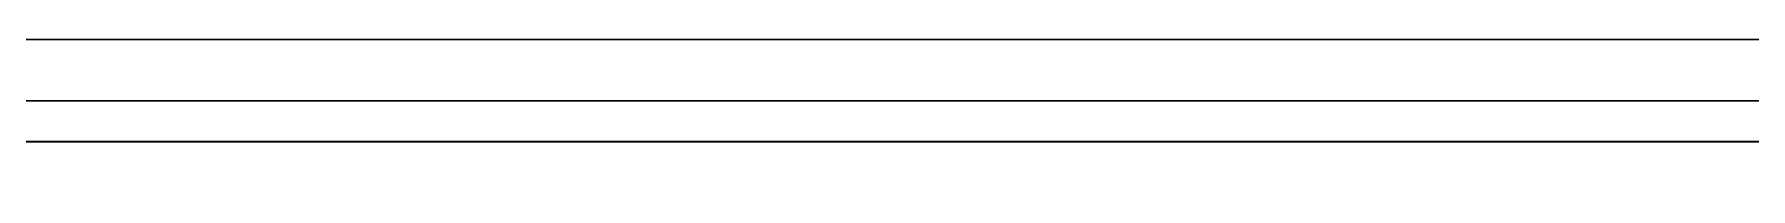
# Model space of a CAD drawing. Header units: millimetres. Extents: x -153298 to 620751, y -313239 to 250031.
# Drawn here: x 12109.3 to 12193.4, y -309616.8 to -309609.7 of the extents above; entities that cross this region are included whole.
import ezdxf

# ---------------------------------------------------------------- set-up
doc = ezdxf.new("R2010")
doc.units = ezdxf.units.MM
doc.linetypes.add('Centre', pattern=[31.75, 6.35, -4.7625, 15.875, -4.7625])
doc.linetypes.add('DPA_Hidden 500', pattern=[1.4, 0.8, -0.6])
for name, color, linetype, lineweight in [('A-FLOR-E', 7, 'Continuous', 35), ('A-FLOR-FNSH', 7, 'Continuous', 70), ('A-FLOR-LEVL', 7, 'Continuous', 35), ('A-FLOR-PATT', 7, 'Continuous', 70), ('A-GENM', 7, 'Continuous', 9), ('A-GENM-HDLN', 7, 'DPA_Hidden 500', 9), ('P-SANR-FIXT', 7, 'Continuous', 35)]:
    doc.layers.add(name, color=color, linetype=linetype, lineweight=lineweight)

# ---------------------------------------------------------------- blocks, each defined once
blk = doc.blocks.new('DPA_GM-Manhole Cover Type 2 - 900x900-10563838-2140-01 ENTRANCE 1 ELEVATION 2')
at = {"layer": 'A-GENM', "color": 7}
for p, q in [((-11942.021, 101452), (-12662.021, 101452)), ((-12662.021, 101452), (-11942.021, 101452)), ((-11942.021, 101452), (-12662.021, 101452)), ((-12662.021, 101452), (-11942.021, 101452)), ((-11847.021, 101450), (-12757.021, 101450)), ((-11847.021, 101450), (-12757.021, 101450)), ((-12752.021, 101450), (-11852.021, 101450)), ((-11852.021, 101450), (-12752.021, 101450)), ((-11862.021, 101450), (-12742.021, 101450)), ((-12742.021, 101450), (-11862.021, 101450)), ((-11942.021, 101450), (-12662.021, 101450)), ((-12662.021, 101450), (-11942.021, 101450)), ((-11942.021, 101450), (-12662.021, 101450)), ((-12662.021, 101450), (-11942.021, 101450))]:
    blk.add_line(p, q, dxfattribs=at)
at = {"layer": 'A-GENM-HDLN', "color": 7}
for p, q in [((-11702.021, 101450), (-12902.021, 101450)), ((-12852.021, 101450), (-11702.021, 101450)), ((-11847.021, 101450), (-12757.021, 101450)), ((-12757.021, 101450), (-11847.021, 101450))]:
    blk.add_line(p, q, dxfattribs=at)
blk = doc.blocks.new('DPA_Drainage Gutter_Landscape_Type A - DPA_Drainage Gutter_Landscape_Type A-17275574-2140-01 ENTRANCE 1 ELEVATION 2')
at = {"layer": 'A-GENM', "color": 7}
for p, q in [((-12702.021, 101455), (-12361.574, 101455)), ((-12361.574, 101455), (-12702.021, 101455)), ((-12702.021, 101455), (-12361.574, 101455)), ((-12361.574, 101455), (-12702.021, 101455)), ((-12702.021, 101455), (-12361.574, 101455)), ((-12361.574, 101455), (-12702.021, 101455)), ((-12702.021, 101455), (-12361.574, 101455)), ((-12361.574, 101455), (-12702.021, 101455)), ((-12702.021, 101455), (-12361.574, 101455)), ((-12361.574, 101455), (-12702.021, 101455)), ((-12702.021, 101455), (-12361.574, 101455)), ((-12361.574, 101455), (-12702.021, 101455)), ((-12702.021, 101455), (-12361.574, 101455)), ((-12361.574, 101455), (-12702.021, 101455)), ((-12702.021, 101455), (-12361.574, 101455)), ((-12361.574, 101455), (-12702.021, 101455)), ((-12702.021, 101455), (-12361.574, 101455)), ((-12361.574, 101455), (-12702.021, 101455)), ((-12702.021, 101455), (-12361.574, 101455)), ((-12361.574, 101455), (-12702.021, 101455)), ((-12702.021, 101455), (-12361.574, 101455)), ((-12361.574, 101455), (-12702.021, 101455)), ((-12702.021, 101455), (-12361.574, 101455)), ((-12361.574, 101455), (-12702.021, 101455)), ((-12702.021, 101455), (-12361.574, 101455)), ((-12361.574, 101455), (-12702.021, 101455)), ((-12558.074, 101455), (-12480.574, 101455)), ((-12480.574, 101455), (-12558.074, 101455)), ((-12558.074, 101455), (-12480.574, 101455)), ((-12480.574, 101455), (-12558.074, 101455)), ((-12558.074, 101455), (-12480.574, 101455)), ((-12480.574, 101455), (-12558.074, 101455)), ((-12558.074, 101455), (-12480.574, 101455)), ((-12480.574, 101455), (-12558.074, 101455)), ((-12558.074, 101455), (-12480.574, 101455)), ((-12480.574, 101455), (-12558.074, 101455)), ((-12558.074, 101455), (-12480.574, 101455)), ((-12480.574, 101455), (-12558.074, 101455)), ((-12558.074, 101455), (-12480.574, 101455)), ((-12480.574, 101455), (-12558.074, 101455)), ((-12558.074, 101455), (-12480.574, 101455)), ((-12480.574, 101455), (-12558.074, 101455)), ((-12558.074, 101455), (-12480.574, 101455)), ((-12480.574, 101455), (-12558.074, 101455)), ((-12558.074, 101455), (-12480.574, 101455)), ((-12480.574, 101455), (-12558.074, 101455)), ((-12558.074, 101455), (-12480.574, 101455)), ((-12480.574, 101455), (-12558.074, 101455)), ((-12558.074, 101455), (-12480.574, 101455)), ((-12480.574, 101455), (-12558.074, 101455)), ((-12558.074, 101455), (-12480.574, 101455)), ((-12480.574, 101455), (-12558.074, 101455)), ((-12558.074, 101455), (-12480.574, 101455)), ((-12480.574, 101455), (-12558.074, 101455)), ((-12558.074, 101455), (-12480.574, 101455)), ((-12480.574, 101455), (-12558.074, 101455)), ((-12558.074, 101455), (-12480.574, 101455)), ((-12480.574, 101455), (-12558.074, 101455)), ((-12558.074, 101455), (-12480.574, 101455)), ((-12480.574, 101455), (-12558.074, 101455)), ((-12558.074, 101455), (-12480.574, 101455)), ((-12480.574, 101455), (-12558.074, 101455)), ((-12558.074, 101455), (-12480.574, 101455)), ((-12480.574, 101455), (-12558.074, 101455)), ((-12558.074, 101455), (-12480.574, 101455)), ((-12480.574, 101455), (-12558.074, 101455)), ((-12558.074, 101455), (-12480.574, 101455)), ((-12480.574, 101455), (-12558.074, 101455)), ((-12558.074, 101455), (-12480.574, 101455)), ((-12480.574, 101455), (-12558.074, 101455)), ((-12558.074, 101455), (-12480.574, 101455)), ((-12480.574, 101455), (-12558.074, 101455)), ((-12558.074, 101455), (-12480.574, 101455)), ((-12480.574, 101455), (-12558.074, 101455)), ((-12558.074, 101455), (-12480.574, 101455)), ((-12480.574, 101455), (-12558.074, 101455)), ((-12558.074, 101455), (-12480.574, 101455)), ((-12480.574, 101455), (-12558.074, 101455)), ((-12558.074, 101455), (-12480.574, 101455)), ((-12480.574, 101455), (-12558.074, 101455)), ((-12558.074, 101455), (-12480.574, 101455)), ((-12480.574, 101455), (-12558.074, 101455)), ((-12558.074, 101455), (-12480.574, 101455)), ((-12480.574, 101455), (-12558.074, 101455)), ((-12558.074, 101455), (-12480.574, 101455)), ((-12480.574, 101455), (-12558.074, 101455)), ((-12558.074, 101455), (-12480.574, 101455)), ((-12480.574, 101455), (-12558.074, 101455)), ((-12558.074, 101455), (-12480.574, 101455)), ((-12480.574, 101455), (-12558.074, 101455)), ((-12558.074, 101455), (-12480.574, 101455)), ((-12480.574, 101455), (-12558.074, 101455)), ((-12558.074, 101455), (-12480.574, 101455)), ((-12480.574, 101455), (-12558.074, 101455)), ((-12558.074, 101455), (-12480.574, 101455)), ((-12480.574, 101455), (-12558.074, 101455)), ((-12558.074, 101455), (-12480.574, 101455)), ((-12480.574, 101455), (-12558.074, 101455)), ((-12558.074, 101455), (-12480.574, 101455)), ((-12480.574, 101455), (-12558.074, 101455)), ((-12558.074, 101455), (-12480.574, 101455)), ((-12480.574, 101455), (-12558.074, 101455)), ((-12558.074, 101455), (-12480.574, 101455)), ((-12480.574, 101455), (-12558.074, 101455)), ((-12558.074, 101455), (-12480.574, 101455)), ((-12480.574, 101455), (-12558.074, 101455)), ((-12558.074, 101455), (-12480.574, 101455)), ((-12480.574, 101455), (-12558.074, 101455)), ((-12558.074, 101455), (-12480.574, 101455)), ((-12480.574, 101455), (-12558.074, 101455)), ((-12558.074, 101455), (-12480.574, 101455)), ((-12480.574, 101455), (-12558.074, 101455)), ((-12558.074, 101455), (-12480.574, 101455)), ((-12480.574, 101455), (-12558.074, 101455)), ((-12558.074, 101455), (-12480.574, 101455)), ((-12480.574, 101455), (-12558.074, 101455)), ((-12558.074, 101455), (-12480.574, 101455)), ((-12480.574, 101455), (-12558.074, 101455)), ((-12558.074, 101455), (-12480.574, 101455)), ((-12480.574, 101455), (-12558.074, 101455)), ((-12558.074, 101455), (-12480.574, 101455)), ((-12480.574, 101455), (-12558.074, 101455)), ((-12558.074, 101455), (-12480.574, 101455)), ((-12480.574, 101455), (-12558.074, 101455)), ((-12558.074, 101455), (-12480.574, 101455)), ((-12480.574, 101455), (-12558.074, 101455)), ((-12558.074, 101455), (-12480.574, 101455)), ((-12480.574, 101455), (-12558.074, 101455)), ((-12558.074, 101455), (-12480.574, 101455)), ((-12480.574, 101455), (-12558.074, 101455)), ((-12558.074, 101455), (-12480.574, 101455)), ((-12480.574, 101455), (-12558.074, 101455)), ((-12558.074, 101455), (-12480.574, 101455)), ((-12480.574, 101455), (-12558.074, 101455)), ((-12558.074, 101455), (-12480.574, 101455)), ((-12480.574, 101455), (-12558.074, 101455)), ((-12558.074, 101455), (-12480.574, 101455)), ((-12480.574, 101455), (-12558.074, 101455)), ((-12558.074, 101455), (-12480.574, 101455)), ((-12480.574, 101455), (-12558.074, 101455)), ((-12558.074, 101455), (-12480.574, 101455)), ((-12480.574, 101455), (-12558.074, 101455)), ((-12558.074, 101455), (-12480.574, 101455)), ((-12480.574, 101455), (-12558.074, 101455)), ((-12558.074, 101455), (-12480.574, 101455)), ((-12480.574, 101455), (-12558.074, 101455)), ((-12558.074, 101455), (-12480.574, 101455)), ((-12480.574, 101455), (-12558.074, 101455)), ((-12558.074, 101455), (-12480.574, 101455)), ((-12480.574, 101455), (-12558.074, 101455)), ((-12558.074, 101455), (-12480.574, 101455)), ((-12480.574, 101455), (-12558.074, 101455)), ((-12558.074, 101455), (-12480.574, 101455)), ((-12480.574, 101455), (-12558.074, 101455)), ((-12558.074, 101455), (-12480.574, 101455)), ((-12480.574, 101455), (-12558.074, 101455)), ((-12558.074, 101455), (-12480.574, 101455)), ((-12480.574, 101455), (-12558.074, 101455)), ((-12558.074, 101455), (-12480.574, 101455)), ((-12480.574, 101455), (-12558.074, 101455)), ((-12558.074, 101455), (-12480.574, 101455)), ((-12480.574, 101455), (-12558.074, 101455)), ((-12558.074, 101455), (-12480.574, 101455)), ((-12480.574, 101455), (-12558.074, 101455)), ((-12558.074, 101455), (-12480.574, 101455)), ((-12480.574, 101455), (-12558.074, 101455)), ((-12558.074, 101455), (-12480.574, 101455)), ((-12480.574, 101455), (-12558.074, 101455)), ((-12558.074, 101455), (-12480.574, 101455)), ((-12480.574, 101455), (-12558.074, 101455)), ((-12558.074, 101455), (-12480.574, 101455)), ((-12480.574, 101455), (-12558.074, 101455)), ((-12558.074, 101455), (-12480.574, 101455)), ((-12480.574, 101455), (-12558.074, 101455)), ((-12558.074, 101455), (-12480.574, 101455)), ((-12480.574, 101455), (-12558.074, 101455)), ((-12558.074, 101455), (-12480.574, 101455)), ((-12480.574, 101455), (-12558.074, 101455)), ((-12558.074, 101455), (-12480.574, 101455)), ((-12480.574, 101455), (-12558.074, 101455)), ((-12558.074, 101455), (-12480.574, 101455)), ((-12480.574, 101455), (-12558.074, 101455)), ((-12558.074, 101455), (-12480.574, 101455)), ((-12480.574, 101455), (-12558.074, 101455)), ((-12558.074, 101455), (-12480.574, 101455)), ((-12480.574, 101455), (-12558.074, 101455)), ((-12558.074, 101455), (-12480.574, 101455)), ((-12480.574, 101455), (-12558.074, 101455)), ((-12558.074, 101455), (-12480.574, 101455)), ((-12480.574, 101455), (-12558.074, 101455)), ((-12558.074, 101455), (-12480.574, 101455)), ((-12480.574, 101455), (-12558.074, 101455)), ((-12558.074, 101455), (-12480.574, 101455)), ((-12480.574, 101455), (-12558.074, 101455)), ((-12558.074, 101455), (-12480.574, 101455)), ((-12480.574, 101455), (-12558.074, 101455)), ((-12558.074, 101455), (-12480.574, 101455)), ((-12480.574, 101455), (-12558.074, 101455)), ((-12558.074, 101455), (-12480.574, 101455)), ((-12480.574, 101455), (-12558.074, 101455)), ((-12558.074, 101455), (-12480.574, 101455)), ((-12480.574, 101455), (-12558.074, 101455)), ((-12558.074, 101455), (-12480.574, 101455)), ((-12480.574, 101455), (-12558.074, 101455)), ((-12558.074, 101455), (-12480.574, 101455)), ((-12480.574, 101455), (-12558.074, 101455)), ((-12558.074, 101455), (-12480.574, 101455)), ((-12480.574, 101455), (-12558.074, 101455)), ((-12558.074, 101455), (-12480.574, 101455)), ((-12480.574, 101455), (-12558.074, 101455)), ((-12558.074, 101455), (-12480.574, 101455)), ((-12480.574, 101455), (-12558.074, 101455)), ((-12558.074, 101455), (-12480.574, 101455)), ((-12480.574, 101455), (-12558.074, 101455)), ((-12558.074, 101455), (-12480.574, 101455)), ((-12480.574, 101455), (-12558.074, 101455)), ((-12558.074, 101455), (-12480.574, 101455)), ((-12480.574, 101455), (-12558.074, 101455)), ((-12558.074, 101455), (-12480.574, 101455)), ((-12480.574, 101455), (-12558.074, 101455)), ((-12558.074, 101455), (-12480.574, 101455)), ((-12480.574, 101455), (-12558.074, 101455)), ((-12558.074, 101455), (-12480.574, 101455)), ((-12480.574, 101455), (-12558.074, 101455)), ((-12558.074, 101455), (-12480.574, 101455)), ((-12480.574, 101455), (-12558.074, 101455)), ((-12558.074, 101455), (-12480.574, 101455)), ((-12480.574, 101455), (-12558.074, 101455)), ((-12558.074, 101455), (-12480.574, 101455)), ((-12480.574, 101455), (-12558.074, 101455)), ((-12558.074, 101455), (-12480.574, 101455)), ((-12480.574, 101455), (-12558.074, 101455)), ((-12558.074, 101455), (-12480.574, 101455)), ((-12480.574, 101455), (-12558.074, 101455)), ((-12558.074, 101455), (-12480.574, 101455)), ((-12480.574, 101455), (-12558.074, 101455)), ((-12558.074, 101455), (-12480.574, 101455)), ((-12480.574, 101455), (-12558.074, 101455)), ((-12558.074, 101455), (-12480.574, 101455)), ((-12480.574, 101455), (-12558.074, 101455)), ((-12558.074, 101455), (-12480.574, 101455)), ((-12480.574, 101455), (-12558.074, 101455)), ((-12558.074, 101455), (-12480.574, 101455)), ((-12480.574, 101455), (-12558.074, 101455)), ((-12558.074, 101455), (-12480.574, 101455)), ((-12480.574, 101455), (-12558.074, 101455)), ((-12558.074, 101455), (-12480.574, 101455)), ((-12480.574, 101455), (-12558.074, 101455)), ((-12558.074, 101455), (-12480.574, 101455)), ((-12480.574, 101455), (-12558.074, 101455)), ((-12558.074, 101455), (-12480.574, 101455)), ((-12480.574, 101455), (-12558.074, 101455)), ((-12558.074, 101455), (-12480.574, 101455)), ((-12480.574, 101455), (-12558.074, 101455)), ((-12558.074, 101455), (-12480.574, 101455)), ((-12480.574, 101455), (-12558.074, 101455)), ((-12558.074, 101455), (-12480.574, 101455)), ((-12480.574, 101455), (-12558.074, 101455)), ((-12558.074, 101455), (-12480.574, 101455)), ((-12480.574, 101455), (-12558.074, 101455)), ((-12558.074, 101455), (-12480.574, 101455)), ((-12480.574, 101455), (-12558.074, 101455)), ((-12558.074, 101455), (-12480.574, 101455)), ((-12480.574, 101455), (-12558.074, 101455)), ((-12558.074, 101455), (-12480.574, 101455)), ((-12480.574, 101455), (-12558.074, 101455)), ((-12558.074, 101455), (-12480.574, 101455)), ((-12480.574, 101455), (-12558.074, 101455)), ((-12558.074, 101455), (-12480.574, 101455)), ((-12480.574, 101455), (-12558.074, 101455)), ((-12558.074, 101455), (-12480.574, 101455)), ((-12480.574, 101455), (-12558.074, 101455)), ((-12558.074, 101455), (-12480.574, 101455)), ((-12480.574, 101455), (-12558.074, 101455)), ((-12558.074, 101455), (-12480.574, 101455)), ((-12480.574, 101455), (-12558.074, 101455)), ((-12558.074, 101455), (-12480.574, 101455)), ((-12480.574, 101455), (-12558.074, 101455)), ((-12558.074, 101455), (-12480.574, 101455)), ((-12480.574, 101455), (-12558.074, 101455)), ((-12558.074, 101455), (-12480.574, 101455)), ((-12480.574, 101455), (-12558.074, 101455)), ((-12558.074, 101455), (-12480.574, 101455)), ((-12480.574, 101455), (-12558.074, 101455)), ((-12558.074, 101455), (-12480.574, 101455)), ((-12480.574, 101455), (-12558.074, 101455)), ((-12558.074, 101455), (-12480.574, 101455)), ((-12480.574, 101455), (-12558.074, 101455)), ((-12558.074, 101455), (-12480.574, 101455)), ((-12480.574, 101455), (-12558.074, 101455)), ((-12558.074, 101455), (-12480.574, 101455)), ((-12480.574, 101455), (-12558.074, 101455)), ((-12558.074, 101455), (-12480.574, 101455)), ((-12480.574, 101455), (-12558.074, 101455)), ((-12558.074, 101455), (-12480.574, 101455)), ((-12480.574, 101455), (-12558.074, 101455)), ((-12558.074, 101455), (-12480.574, 101455)), ((-12480.574, 101455), (-12558.074, 101455)), ((-12558.074, 101455), (-12480.574, 101455)), ((-12480.574, 101455), (-12558.074, 101455)), ((-12558.074, 101455), (-12480.574, 101455)), ((-12480.574, 101455), (-12558.074, 101455)), ((-12558.074, 101455), (-12480.574, 101455)), ((-12480.574, 101455), (-12558.074, 101455)), ((-12558.074, 101455), (-12480.574, 101455)), ((-12480.574, 101455), (-12558.074, 101455)), ((-12558.074, 101455), (-12480.574, 101455)), ((-12480.574, 101455), (-12558.074, 101455)), ((-12558.074, 101455), (-12480.574, 101455)), ((-12480.574, 101455), (-12558.074, 101455)), ((-12558.074, 101455), (-12480.574, 101455)), ((-12480.574, 101455), (-12558.074, 101455)), ((-12558.074, 101455), (-12480.574, 101455)), ((-12480.574, 101455), (-12558.074, 101455)), ((-12558.074, 101455), (-12480.574, 101455)), ((-12480.574, 101455), (-12558.074, 101455)), ((-12558.074, 101455), (-12480.574, 101455)), ((-12480.574, 101455), (-12558.074, 101455)), ((-12558.074, 101455), (-12480.574, 101455)), ((-12480.574, 101455), (-12558.074, 101455)), ((-12558.074, 101455), (-12480.574, 101455)), ((-12480.574, 101455), (-12558.074, 101455)), ((-12558.074, 101455), (-12480.574, 101455)), ((-12480.574, 101455), (-12558.074, 101455)), ((-12558.074, 101455), (-12480.574, 101455)), ((-12480.574, 101455), (-12558.074, 101455)), ((-12558.074, 101455), (-12480.574, 101455)), ((-12480.574, 101455), (-12558.074, 101455)), ((-12558.074, 101455), (-12480.574, 101455)), ((-12480.574, 101455), (-12558.074, 101455)), ((-12558.074, 101455), (-12480.574, 101455)), ((-12480.574, 101455), (-12558.074, 101455)), ((-12558.074, 101455), (-12480.574, 101455)), ((-12480.574, 101455), (-12558.074, 101455)), ((-12558.074, 101455), (-12480.574, 101455)), ((-12480.574, 101455), (-12558.074, 101455)), ((-12558.074, 101455), (-12480.574, 101455)), ((-12480.574, 101455), (-12558.074, 101455)), ((-12558.074, 101455), (-12480.574, 101455)), ((-12480.574, 101455), (-12558.074, 101455)), ((-12558.074, 101455), (-12480.574, 101455)), ((-12480.574, 101455), (-12558.074, 101455)), ((-12558.074, 101455), (-12480.574, 101455)), ((-12480.574, 101455), (-12558.074, 101455)), ((-12558.074, 101455), (-12480.574, 101455)), ((-12480.574, 101455), (-12558.074, 101455)), ((-12558.074, 101455), (-12480.574, 101455)), ((-12480.574, 101455), (-12558.074, 101455)), ((-12558.074, 101455), (-12480.574, 101455)), ((-12480.574, 101455), (-12558.074, 101455)), ((-12558.074, 101455), (-12480.574, 101455)), ((-12480.574, 101455), (-12558.074, 101455)), ((-12558.074, 101455), (-12480.574, 101455)), ((-12480.574, 101455), (-12558.074, 101455)), ((-12558.074, 101455), (-12480.574, 101455)), ((-12480.574, 101455), (-12558.074, 101455)), ((-12558.074, 101455), (-12480.574, 101455)), ((-12480.574, 101455), (-12558.074, 101455)), ((-12558.074, 101455), (-12480.574, 101455)), ((-12480.574, 101455), (-12558.074, 101455)), ((-12558.074, 101455), (-12480.574, 101455)), ((-12480.574, 101455), (-12558.074, 101455)), ((-12558.074, 101455), (-12480.574, 101455)), ((-12480.574, 101455), (-12558.074, 101455)), ((-12558.074, 101455), (-12480.574, 101455)), ((-12480.574, 101455), (-12558.074, 101455)), ((-12558.074, 101455), (-12480.574, 101455)), ((-12480.574, 101455), (-12558.074, 101455)), ((-12558.074, 101455), (-12480.574, 101455)), ((-12480.574, 101455), (-12558.074, 101455)), ((-12558.074, 101455), (-12480.574, 101455)), ((-12480.574, 101455), (-12558.074, 101455)), ((-12558.074, 101455), (-12480.574, 101455)), ((-12480.574, 101455), (-12558.074, 101455)), ((-12558.074, 101455), (-12480.574, 101455)), ((-12480.574, 101455), (-12558.074, 101455)), ((-12558.074, 101455), (-12480.574, 101455)), ((-12480.574, 101455), (-12558.074, 101455)), ((-12558.074, 101455), (-12480.574, 101455)), ((-12480.574, 101455), (-12558.074, 101455)), ((-12558.074, 101455), (-12480.574, 101455)), ((-12480.574, 101455), (-12558.074, 101455)), ((-12558.074, 101455), (-12480.574, 101455)), ((-12480.574, 101455), (-12558.074, 101455)), ((-12558.074, 101455), (-12480.574, 101455)), ((-12480.574, 101455), (-12558.074, 101455)), ((-12558.074, 101455), (-12480.574, 101455)), ((-12480.574, 101455), (-12558.074, 101455)), ((-12558.074, 101455), (-12480.574, 101455)), ((-12480.574, 101455), (-12558.074, 101455)), ((-12558.074, 101455), (-12480.574, 101455)), ((-12480.574, 101455), (-12558.074, 101455)), ((-12558.074, 101455), (-12480.574, 101455)), ((-12480.574, 101455), (-12558.074, 101455)), ((-12558.074, 101455), (-12480.574, 101455)), ((-12480.574, 101455), (-12558.074, 101455)), ((-12558.074, 101455), (-12480.574, 101455)), ((-12480.574, 101455), (-12558.074, 101455)), ((-12558.074, 101455), (-12480.574, 101455)), ((-12480.574, 101455), (-12558.074, 101455)), ((-12558.074, 101455), (-12480.574, 101455)), ((-12480.574, 101455), (-12558.074, 101455)), ((-12558.074, 101455), (-12480.574, 101455)), ((-12480.574, 101455), (-12558.074, 101455)), ((-12558.074, 101455), (-12480.574, 101455)), ((-12480.574, 101455), (-12558.074, 101455)), ((-12558.074, 101455), (-12480.574, 101455)), ((-12480.574, 101455), (-12558.074, 101455)), ((-12558.074, 101455), (-12480.574, 101455)), ((-12480.574, 101455), (-12558.074, 101455)), ((-12558.074, 101455), (-12480.574, 101455)), ((-12480.574, 101455), (-12558.074, 101455)), ((-12558.074, 101455), (-12480.574, 101455)), ((-12480.574, 101455), (-12558.074, 101455)), ((-12558.074, 101455), (-12480.574, 101455)), ((-12480.574, 101455), (-12558.074, 101455)), ((-12558.074, 101455), (-12480.574, 101455)), ((-12480.574, 101455), (-12558.074, 101455)), ((-12558.074, 101455), (-12480.574, 101455)), ((-12480.574, 101455), (-12558.074, 101455)), ((-12558.074, 101455), (-12480.574, 101455)), ((-12480.574, 101455), (-12558.074, 101455)), ((-12558.074, 101455), (-12480.574, 101455)), ((-12480.574, 101455), (-12558.074, 101455)), ((-12558.074, 101455), (-12480.574, 101455)), ((-12480.574, 101455), (-12558.074, 101455)), ((-12558.074, 101455), (-12480.574, 101455)), ((-12480.574, 101455), (-12558.074, 101455)), ((-12558.074, 101455), (-12480.574, 101455)), ((-12480.574, 101455), (-12558.074, 101455)), ((-12558.074, 101455), (-12480.574, 101455)), ((-12480.574, 101455), (-12558.074, 101455)), ((-12558.074, 101455), (-12480.574, 101455)), ((-12480.574, 101455), (-12558.074, 101455)), ((-12558.074, 101455), (-12480.574, 101455)), ((-12480.574, 101455), (-12558.074, 101455)), ((-12558.074, 101455), (-12480.574, 101455)), ((-12480.574, 101455), (-12558.074, 101455)), ((-12558.074, 101455), (-12480.574, 101455)), ((-12480.574, 101455), (-12558.074, 101455)), ((-12558.074, 101455), (-12480.574, 101455)), ((-12480.574, 101455), (-12558.074, 101455)), ((-12558.074, 101455), (-12480.574, 101455)), ((-12480.574, 101455), (-12558.074, 101455)), ((-12558.074, 101455), (-12480.574, 101455)), ((-12480.574, 101455), (-12558.074, 101455)), ((-12558.074, 101455), (-12480.574, 101455)), ((-12480.574, 101455), (-12558.074, 101455)), ((-12558.074, 101455), (-12480.574, 101455)), ((-12480.574, 101455), (-12558.074, 101455)), ((-12558.074, 101455), (-12480.574, 101455)), ((-12480.574, 101455), (-12558.074, 101455)), ((-12558.074, 101455), (-12480.574, 101455)), ((-12480.574, 101455), (-12558.074, 101455)), ((-12558.074, 101455), (-12480.574, 101455)), ((-12480.574, 101455), (-12558.074, 101455)), ((-12558.074, 101455), (-12480.574, 101455)), ((-12480.574, 101455), (-12558.074, 101455)), ((-12558.074, 101455), (-12480.574, 101455)), ((-12480.574, 101455), (-12558.074, 101455)), ((-12558.074, 101455), (-12480.574, 101455)), ((-12480.574, 101455), (-12558.074, 101455)), ((-12558.074, 101455), (-12480.574, 101455)), ((-12480.574, 101455), (-12558.074, 101455)), ((-12558.074, 101455), (-12480.574, 101455)), ((-12480.574, 101455), (-12558.074, 101455)), ((-12558.074, 101455), (-12480.574, 101455)), ((-12480.574, 101455), (-12558.074, 101455)), ((-12558.074, 101455), (-12480.574, 101455)), ((-12480.574, 101455), (-12558.074, 101455)), ((-12558.074, 101455), (-12480.574, 101455)), ((-12480.574, 101455), (-12558.074, 101455)), ((-12558.074, 101455), (-12480.574, 101455)), ((-12480.574, 101455), (-12558.074, 101455)), ((-12558.074, 101455), (-12480.574, 101455)), ((-12480.574, 101455), (-12558.074, 101455)), ((-12558.074, 101455), (-12480.574, 101455)), ((-12480.574, 101455), (-12558.074, 101455)), ((-12558.074, 101455), (-12480.574, 101455)), ((-12480.574, 101455), (-12558.074, 101455)), ((-12558.074, 101455), (-12480.574, 101455)), ((-12480.574, 101455), (-12558.074, 101455)), ((-12558.074, 101455), (-12480.574, 101455)), ((-12480.574, 101455), (-12558.074, 101455)), ((-12558.074, 101455), (-12480.574, 101455)), ((-12480.574, 101455), (-12558.074, 101455)), ((-12558.074, 101455), (-12480.574, 101455)), ((-12480.574, 101455), (-12558.074, 101455)), ((-12558.074, 101455), (-12480.574, 101455)), ((-12480.574, 101455), (-12558.074, 101455)), ((-12558.074, 101455), (-12480.574, 101455)), ((-12480.574, 101455), (-12558.074, 101455)), ((-12558.074, 101455), (-12480.574, 101455)), ((-12480.574, 101455), (-12558.074, 101455)), ((-12558.074, 101455), (-12480.574, 101455)), ((-12480.574, 101455), (-12558.074, 101455)), ((-12558.074, 101455), (-12480.574, 101455)), ((-12480.574, 101455), (-12558.074, 101455)), ((-12558.074, 101455), (-12480.574, 101455)), ((-12480.574, 101455), (-12558.074, 101455)), ((-12558.074, 101455), (-12480.574, 101455)), ((-12480.574, 101455), (-12558.074, 101455)), ((-12558.074, 101455), (-12480.574, 101455)), ((-12480.574, 101455), (-12558.074, 101455)), ((-12558.074, 101455), (-12480.574, 101455)), ((-12480.574, 101455), (-12558.074, 101455)), ((-12558.074, 101455), (-12480.574, 101455)), ((-12480.574, 101455), (-12558.074, 101455)), ((-12558.074, 101455), (-12480.574, 101455)), ((-12480.574, 101455), (-12558.074, 101455)), ((-12558.074, 101455), (-12480.574, 101455)), ((-12480.574, 101455), (-12558.074, 101455)), ((-12558.074, 101455), (-12480.574, 101455)), ((-12480.574, 101455), (-12558.074, 101455)), ((-12558.074, 101455), (-12480.574, 101455)), ((-12480.574, 101455), (-12558.074, 101455)), ((-12558.074, 101455), (-12480.574, 101455)), ((-12480.574, 101455), (-12558.074, 101455)), ((-12558.074, 101455), (-12480.574, 101455)), ((-12480.574, 101455), (-12558.074, 101455)), ((-12558.074, 101455), (-12480.574, 101455)), ((-12480.574, 101455), (-12558.074, 101455)), ((-12558.074, 101455), (-12480.574, 101455)), ((-12480.574, 101455), (-12558.074, 101455)), ((-12558.074, 101455), (-12480.574, 101455)), ((-12480.574, 101455), (-12558.074, 101455)), ((-12558.074, 101455), (-12480.574, 101455)), ((-12480.574, 101455), (-12558.074, 101455)), ((-12558.074, 101455), (-12480.574, 101455)), ((-12480.574, 101455), (-12558.074, 101455)), ((-12558.074, 101455), (-12480.574, 101455)), ((-12480.574, 101455), (-12558.074, 101455)), ((-12558.074, 101455), (-12480.574, 101455)), ((-12480.574, 101455), (-12558.074, 101455)), ((-12558.074, 101455), (-12480.574, 101455)), ((-12480.574, 101455), (-12558.074, 101455)), ((-12558.074, 101455), (-12480.574, 101455)), ((-12480.574, 101455), (-12558.074, 101455)), ((-12558.074, 101455), (-12480.574, 101455)), ((-12480.574, 101455), (-12558.074, 101455)), ((-12558.074, 101455), (-12480.574, 101455)), ((-12480.574, 101455), (-12558.074, 101455)), ((-12558.074, 101455), (-12480.574, 101455)), ((-12480.574, 101455), (-12558.074, 101455)), ((-12558.074, 101455), (-12480.574, 101455)), ((-12480.574, 101455), (-12558.074, 101455)), ((-12558.074, 101455), (-12480.574, 101455)), ((-12480.574, 101455), (-12558.074, 101455)), ((-12558.074, 101455), (-12480.574, 101455)), ((-12480.574, 101455), (-12558.074, 101455)), ((-12558.074, 101455), (-12480.574, 101455)), ((-12480.574, 101455), (-12558.074, 101455)), ((-12558.074, 101455), (-12480.574, 101455)), ((-12480.574, 101455), (-12558.074, 101455)), ((-12558.074, 101455), (-12480.574, 101455)), ((-12480.574, 101455), (-12558.074, 101455)), ((-12558.074, 101455), (-12480.574, 101455)), ((-12480.574, 101455), (-12558.074, 101455)), ((-12558.074, 101455), (-12480.574, 101455)), ((-12480.574, 101455), (-12558.074, 101455)), ((-12558.074, 101455), (-12480.574, 101455)), ((-12480.574, 101455), (-12558.074, 101455)), ((-12558.074, 101455), (-12480.574, 101455)), ((-12480.574, 101455), (-12558.074, 101455)), ((-12558.074, 101455), (-12480.574, 101455)), ((-12480.574, 101455), (-12558.074, 101455)), ((-12558.074, 101455), (-12480.574, 101455)), ((-12480.574, 101455), (-12558.074, 101455)), ((-12558.074, 101455), (-12480.574, 101455)), ((-12480.574, 101455), (-12558.074, 101455)), ((-12558.074, 101455), (-12480.574, 101455)), ((-12480.574, 101455), (-12558.074, 101455)), ((-12558.074, 101455), (-12480.574, 101455)), ((-12480.574, 101455), (-12558.074, 101455)), ((-12558.074, 101455), (-12480.574, 101455)), ((-12480.574, 101455), (-12558.074, 101455)), ((-12558.074, 101455), (-12480.574, 101455)), ((-12480.574, 101455), (-12558.074, 101455)), ((-12558.074, 101455), (-12480.574, 101455)), ((-12480.574, 101455), (-12558.074, 101455)), ((-12558.074, 101455), (-12480.574, 101455)), ((-12480.574, 101455), (-12558.074, 101455)), ((-12558.074, 101455), (-12480.574, 101455)), ((-12480.574, 101455), (-12558.074, 101455)), ((-12558.074, 101455), (-12480.574, 101455)), ((-12480.574, 101455), (-12558.074, 101455)), ((-12558.074, 101455), (-12480.574, 101455)), ((-12480.574, 101455), (-12558.074, 101455)), ((-12558.074, 101455), (-12480.574, 101455)), ((-12480.574, 101455), (-12558.074, 101455)), ((-12558.074, 101455), (-12480.574, 101455)), ((-12480.574, 101455), (-12558.074, 101455)), ((-12558.074, 101455), (-12480.574, 101455)), ((-12480.574, 101455), (-12558.074, 101455)), ((-12558.074, 101455), (-12480.574, 101455)), ((-12480.574, 101455), (-12558.074, 101455)), ((-12558.074, 101455), (-12480.574, 101455)), ((-12480.574, 101455), (-12558.074, 101455)), ((-12558.074, 101455), (-12480.574, 101455)), ((-12480.574, 101455), (-12558.074, 101455)), ((-12558.074, 101455), (-12480.574, 101455)), ((-12480.574, 101455), (-12558.074, 101455)), ((-12558.074, 101455), (-12480.574, 101455)), ((-12480.574, 101455), (-12558.074, 101455)), ((-12558.074, 101455), (-12480.574, 101455)), ((-12480.574, 101455), (-12558.074, 101455)), ((-12558.074, 101455), (-12480.574, 101455)), ((-12480.574, 101455), (-12558.074, 101455)), ((-12558.074, 101455), (-12480.574, 101455)), ((-12480.574, 101455), (-12558.074, 101455)), ((-12558.074, 101455), (-12480.574, 101455)), ((-12480.574, 101455), (-12558.074, 101455)), ((-12558.074, 101455), (-12480.574, 101455)), ((-12480.574, 101455), (-12558.074, 101455)), ((-12558.074, 101455), (-12480.574, 101455)), ((-12480.574, 101455), (-12558.074, 101455)), ((-12558.074, 101455), (-12480.574, 101455)), ((-12480.574, 101455), (-12558.074, 101455)), ((-12558.074, 101455), (-12480.574, 101455)), ((-12480.574, 101455), (-12558.074, 101455)), ((-12558.074, 101455), (-12480.574, 101455)), ((-12480.574, 101455), (-12558.074, 101455)), ((-12558.074, 101455), (-12480.574, 101455)), ((-12480.574, 101455), (-12558.074, 101455)), ((-12558.074, 101455), (-12480.574, 101455)), ((-12480.574, 101455), (-12558.074, 101455)), ((-12558.074, 101455), (-12480.574, 101455)), ((-12480.574, 101455), (-12558.074, 101455)), ((-12558.074, 101455), (-12480.574, 101455)), ((-12480.574, 101455), (-12558.074, 101455)), ((-12558.074, 101455), (-12480.574, 101455)), ((-12480.574, 101455), (-12558.074, 101455)), ((-12558.074, 101455), (-12480.574, 101455)), ((-12480.574, 101455), (-12558.074, 101455)), ((-12558.074, 101455), (-12480.574, 101455)), ((-12480.574, 101455), (-12558.074, 101455)), ((-12558.074, 101455), (-12480.574, 101455)), ((-12480.574, 101455), (-12558.074, 101455)), ((-12558.074, 101455), (-12480.574, 101455)), ((-12480.574, 101455), (-12558.074, 101455)), ((-12558.074, 101455), (-12480.574, 101455)), ((-12480.574, 101455), (-12558.074, 101455)), ((-12558.074, 101455), (-12480.574, 101455)), ((-12480.574, 101455), (-12558.074, 101455)), ((-12558.074, 101455), (-12480.574, 101455)), ((-12480.574, 101455), (-12558.074, 101455)), ((-12558.074, 101455), (-12480.574, 101455)), ((-12480.574, 101455), (-12558.074, 101455)), ((-12558.074, 101455), (-12480.574, 101455)), ((-12480.574, 101455), (-12558.074, 101455)), ((-12558.074, 101455), (-12480.574, 101455)), ((-12480.574, 101455), (-12558.074, 101455)), ((-12558.074, 101455), (-12480.574, 101455)), ((-12480.574, 101455), (-12558.074, 101455)), ((-12558.074, 101455), (-12480.574, 101455)), ((-12480.574, 101455), (-12558.074, 101455)), ((-12558.074, 101455), (-12480.574, 101455)), ((-12480.574, 101455), (-12558.074, 101455)), ((-12558.074, 101455), (-12480.574, 101455)), ((-12480.574, 101455), (-12558.074, 101455)), ((-12558.074, 101455), (-12480.574, 101455)), ((-12480.574, 101455), (-12558.074, 101455)), ((-12558.074, 101455), (-12480.574, 101455)), ((-12480.574, 101455), (-12558.074, 101455)), ((-12558.074, 101455), (-12480.574, 101455)), ((-12480.574, 101455), (-12558.074, 101455)), ((-12558.074, 101455), (-12480.574, 101455)), ((-12480.574, 101455), (-12558.074, 101455)), ((-12558.074, 101455), (-12480.574, 101455)), ((-12480.574, 101455), (-12558.074, 101455)), ((-12558.074, 101455), (-12480.574, 101455)), ((-12480.574, 101455), (-12558.074, 101455)), ((-12558.074, 101455), (-12480.574, 101455)), ((-12480.574, 101455), (-12558.074, 101455)), ((-12558.074, 101455), (-12480.574, 101455)), ((-12480.574, 101455), (-12558.074, 101455)), ((-12558.074, 101455), (-12480.574, 101455)), ((-12480.574, 101455), (-12558.074, 101455)), ((-12558.074, 101455), (-12480.574, 101455)), ((-12480.574, 101455), (-12558.074, 101455)), ((-12558.074, 101455), (-12480.574, 101455)), ((-12480.574, 101455), (-12558.074, 101455)), ((-12558.074, 101455), (-12480.574, 101455)), ((-12480.574, 101455), (-12558.074, 101455)), ((-12558.074, 101455), (-12480.574, 101455)), ((-12480.574, 101455), (-12558.074, 101455)), ((-12558.074, 101455), (-12480.574, 101455)), ((-12480.574, 101455), (-12558.074, 101455)), ((-12558.074, 101455), (-12480.574, 101455)), ((-12480.574, 101455), (-12558.074, 101455)), ((-12558.074, 101455), (-12480.574, 101455)), ((-12480.574, 101455), (-12558.074, 101455)), ((-12558.074, 101455), (-12480.574, 101455)), ((-12480.574, 101455), (-12558.074, 101455)), ((-12558.074, 101455), (-12480.574, 101455)), ((-12480.574, 101455), (-12558.074, 101455)), ((-12558.074, 101455), (-12480.574, 101455)), ((-12480.574, 101455), (-12558.074, 101455)), ((-12558.074, 101455), (-12480.574, 101455)), ((-12480.574, 101455), (-12558.074, 101455)), ((-12558.074, 101455), (-12480.574, 101455)), ((-12480.574, 101455), (-12558.074, 101455)), ((-12558.074, 101455), (-12480.574, 101455)), ((-12480.574, 101455), (-12558.074, 101455)), ((-12558.074, 101455), (-12480.574, 101455)), ((-12480.574, 101455), (-12558.074, 101455)), ((-12558.074, 101455), (-12480.574, 101455)), ((-12480.574, 101455), (-12558.074, 101455)), ((-12558.074, 101455), (-12480.574, 101455)), ((-12480.574, 101455), (-12558.074, 101455)), ((-12558.074, 101455), (-12480.574, 101455)), ((-12480.574, 101455), (-12558.074, 101455)), ((-12558.074, 101455), (-12480.574, 101455)), ((-12480.574, 101455), (-12558.074, 101455)), ((-12558.074, 101455), (-12480.574, 101455)), ((-12480.574, 101455), (-12558.074, 101455)), ((-12558.074, 101455), (-12480.574, 101455)), ((-12480.574, 101455), (-12558.074, 101455)), ((-12558.074, 101455), (-12480.574, 101455)), ((-12480.574, 101455), (-12558.074, 101455)), ((-12558.074, 101455), (-12480.574, 101455)), ((-12480.574, 101455), (-12558.074, 101455)), ((-12558.074, 101455), (-12480.574, 101455)), ((-12480.574, 101455), (-12558.074, 101455)), ((-12558.074, 101455), (-12480.574, 101455)), ((-12480.574, 101455), (-12558.074, 101455)), ((-12558.074, 101455), (-12480.574, 101455)), ((-12480.574, 101455), (-12558.074, 101455)), ((-12558.074, 101455), (-12480.574, 101455)), ((-12480.574, 101455), (-12558.074, 101455)), ((-12558.074, 101455), (-12480.574, 101455)), ((-12480.574, 101455), (-12558.074, 101455)), ((-12558.074, 101455), (-12480.574, 101455)), ((-12480.574, 101455), (-12558.074, 101455)), ((-12558.074, 101455), (-12480.574, 101455)), ((-12480.574, 101455), (-12558.074, 101455)), ((-12558.074, 101455), (-12480.574, 101455)), ((-12480.574, 101455), (-12558.074, 101455)), ((-12558.074, 101455), (-12480.574, 101455)), ((-12480.574, 101455), (-12558.074, 101455)), ((-12558.074, 101455), (-12480.574, 101455)), ((-12480.574, 101455), (-12558.074, 101455)), ((-12558.074, 101455), (-12480.574, 101455)), ((-12480.574, 101455), (-12558.074, 101455)), ((-12558.074, 101455), (-12480.574, 101455)), ((-12480.574, 101455), (-12558.074, 101455)), ((-12558.074, 101455), (-12480.574, 101455)), ((-12480.574, 101455), (-12558.074, 101455)), ((-12558.074, 101455), (-12480.574, 101455)), ((-12480.574, 101455), (-12558.074, 101455)), ((-12558.074, 101455), (-12480.574, 101455)), ((-12480.574, 101455), (-12558.074, 101455)), ((-12558.074, 101455), (-12480.574, 101455)), ((-12480.574, 101455), (-12558.074, 101455)), ((-12558.074, 101455), (-12480.574, 101455)), ((-12480.574, 101455), (-12558.074, 101455)), ((-12558.074, 101455), (-12480.574, 101455)), ((-12480.574, 101455), (-12558.074, 101455)), ((-12558.074, 101455), (-12480.574, 101455)), ((-12480.574, 101455), (-12558.074, 101455)), ((-12558.074, 101455), (-12480.574, 101455)), ((-12480.574, 101455), (-12558.074, 101455)), ((-12558.074, 101455), (-12480.574, 101455)), ((-12480.574, 101455), (-12558.074, 101455)), ((-12558.074, 101455), (-12480.574, 101455)), ((-12480.574, 101455), (-12558.074, 101455)), ((-12558.074, 101455), (-12480.574, 101455)), ((-12480.574, 101455), (-12558.074, 101455)), ((-12558.074, 101455), (-12480.574, 101455)), ((-12480.574, 101455), (-12558.074, 101455)), ((-12558.074, 101455), (-12480.574, 101455)), ((-12480.574, 101455), (-12558.074, 101455)), ((-12558.074, 101455), (-12480.574, 101455)), ((-12480.574, 101455), (-12558.074, 101455)), ((-12558.074, 101455), (-12480.574, 101455)), ((-12480.574, 101455), (-12558.074, 101455)), ((-12558.074, 101455), (-12480.574, 101455)), ((-12480.574, 101455), (-12558.074, 101455)), ((-12558.074, 101455), (-12480.574, 101455)), ((-12480.574, 101455), (-12558.074, 101455)), ((-12558.074, 101455), (-12480.574, 101455)), ((-12480.574, 101455), (-12558.074, 101455)), ((-12558.074, 101455), (-12480.574, 101455)), ((-12480.574, 101455), (-12558.074, 101455)), ((-12558.074, 101455), (-12480.574, 101455)), ((-12480.574, 101455), (-12558.074, 101455)), ((-12558.074, 101455), (-12480.574, 101455)), ((-12480.574, 101455), (-12558.074, 101455)), ((-12558.074, 101455), (-12480.574, 101455)), ((-12480.574, 101455), (-12558.074, 101455)), ((-12558.074, 101455), (-12480.574, 101455)), ((-12480.574, 101455), (-12558.074, 101455)), ((-12558.074, 101455), (-12480.574, 101455)), ((-12480.574, 101455), (-12558.074, 101455)), ((-12558.074, 101455), (-12480.574, 101455)), ((-12480.574, 101455), (-12558.074, 101455)), ((-12558.074, 101455), (-12480.574, 101455)), ((-12480.574, 101455), (-12558.074, 101455)), ((-12558.074, 101455), (-12480.574, 101455)), ((-12480.574, 101455), (-12558.074, 101455)), ((-12558.074, 101455), (-12480.574, 101455)), ((-12480.574, 101455), (-12558.074, 101455)), ((-12558.074, 101455), (-12480.574, 101455)), ((-12480.574, 101455), (-12558.074, 101455)), ((-12558.074, 101455), (-12480.574, 101455)), ((-12480.574, 101455), (-12558.074, 101455))]:
    blk.add_line(p, q, dxfattribs=at)
blk = doc.blocks.new('PB-DRAIN-SCUPPER-GENC-300 - 300W X 200D-17951100-2140-01 ENTRANCE 1 ELEVATION 2')
at = {"layer": 'P-SANR-FIXT', "color": 7, "lineweight": 9}
for p, q in [((-12801.528, 101450), (-12471.528, 101450)), ((-12471.528, 101450), (-12801.528, 101450))]:
    blk.add_line(p, q, dxfattribs=at)

msp = doc.modelspace()

# ---------------------------------------------------------------- hatches: boundary and pattern name
at = {"layer": 'A-FLOR-PATT', "lineweight": 9}
h = msp.add_hatch(dxfattribs=at)
h.set_pattern_fill('FP_14', style=0, pattern_type=2)
h.set_pattern_definition([(50, (12577.36, -411064.7), (728.7365, -63.7558), [76.2, -838.2]), (355, (12577.36, -411064.7), (-140.9716, 764.2276), [60.96, -670.56]), (100.451, (12638.1, -411070), (587.77, 700.4668), [64.76, -712.36]), (46.184, (12577.4, -410861.5), (1084.316, -168.171), [114.3, -1257.3]), (96.636, (12667.7, -410875.5), (949.61, 989.71), [97.14, -1068.54]), (351.184, (12577.4, -410861.5), (949.62, 989.701), [91.44, -1005.84]), (21, (12678.96, -410912.3), (606.458, -409.0606), [76.2, -838.2]), (326, (12678.96, -410912.3), (247.2083, 736.753), [60.96, -670.56]), (71.451, (12729.5, -410946.4), (853.6683, 327.6855), [64.76, -712.36]), (37.5, (12577.36, -411064.7), (12.3547, 338.2201), [33.528, -628.904, 33.528, -647.192, -673.1]), (37.5, (12577.36, -411064.7), (12.3547, 338.2201), [-1343.152, 33.528, -639.572]), (7.5, (12577.36, -411064.7), (267.2789, 400.7221), [33.528, -354.584, 33.528, -613.664, -256.54]), (7.5, (12577.36, -411064.7), (267.2789, 400.7221), [-1035.304, 33.528, -223.012]), (327.5, (12350.8, -411064.7), (542.3633, -22.91534), [33.528, -220.472, 33.528, -758.952, -1051.56]), (327.5, (12350.8, -411064.7), (542.3633, -22.91534), [-1046.48, 33.528, -1018.032]), (317.5, (12249.2, -411064.7), (592.517, 101.707), [33.528, -296.672, 33.528, -492.76, -746.76]), (317.5, (12249.2, -411064.7), (592.517, 101.707), [-856.488, 33.528, -713.232])])
h.paths.add_polyline_path([(10893.4921, -309714.7103), (17145.5672, -309714.7103), (17145.5672, -309614.7103), (4908.6032, -309614.7103), (4908.6032, -309714.7103), (10751.5722, -309714.7103)])

# ---------------------------------------------------------------- linework, layer by layer
at = {"layer": 'A-FLOR-E', "color": 7}
msp.add_line((11819.1524, -309614.7103), (15714.1524, -309614.7103), dxfattribs=at)
at = {"layer": 'A-FLOR-FNSH', "color": 7, "lineweight": 25}
msp.add_line((17145.5672, -309614.7103), (4908.6032, -309614.7103), dxfattribs=at)
at = {"layer": 'A-FLOR-LEVL', "color": 7, "linetype": 'Centre'}
msp.add_line((-6493.6229, -309614.7103), (36741.898, -309614.7103), dxfattribs=at)

# ---------------------------------------------------------------- block references
at = {"layer": 'A-GENM', "color": 7}
for name in ['DPA_Drainage Gutter_Landscape_Type A - DPA_Drainage Gutter_Landscape_Type A-17275574-2140-01 ENTRANCE 1 ELEVATION 2', 'DPA_GM-Manhole Cover Type 2 - 900x900-10563838-2140-01 ENTRANCE 1 ELEVATION 2']:
    msp.add_blockref(name, (24671.1729, -411064.7103), dxfattribs=at)
at = {"layer": 'P-SANR-FIXT', "color": 7}
msp.add_blockref('PB-DRAIN-SCUPPER-GENC-300 - 300W X 200D-17951100-2140-01 ENTRANCE 1 ELEVATION 2', (24671.1729, -411064.7103), dxfattribs=at)

doc.saveas('drawing.dxf')
